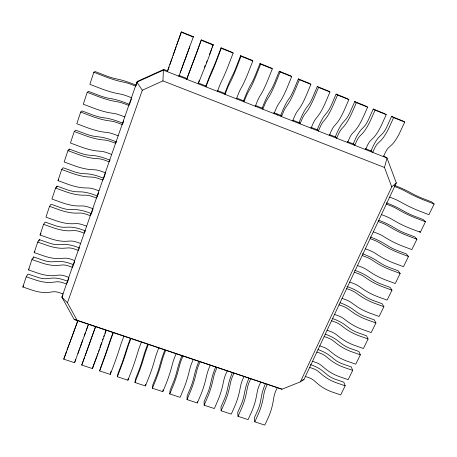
<?xml version="1.0" encoding="UTF-8"?>
<svg xmlns="http://www.w3.org/2000/svg" width="457" height="457" viewBox="0 0 457 457"><rect width="100%" height="100%" fill="white"/><g stroke="black" fill="none" stroke-linecap="round" stroke-linejoin="round"><path stroke-width="0.69" d="M198.732 361.681L198.384 362.521A14.932 2.376 -71.7 0 0 194.916 373.015L193.271 379.618A10.979 1.691 -71.8 0 1 190.638 387.582L187.159 395.871L187.022 399.595L197.304 402.971L197.321 401.72M201.32 39.89L186.685 79.284L191.649 66.162A21.285 0.314 -69.8 0 0 197.533 50.561L201.32 39.89L213.168 44.655L209.472 55.337A21.233 0.651 -69.6 0 1 203.399 70.818L198.258 83.831L198.298 82.997M383.8 155.94L387.016 158.019L396.31 182.937L303.962 379.521L300.386 381.841L282.032 389.215L77.044 320.214L67.453 302.78L142.293 90.24L162.949 80.889L163.372 70.121L163.783 69.424L167.753 70.984M193.214 359.573L191.934 362.652A7.472 1.12 -71.6 0 0 189.844 368.936L188.615 373.797A18.337 2.656 -71.7 0 1 183.331 389.69L180.138 397.339L169.781 393.94L170.084 390.255L173.511 381.915A11.014 1.445 -71.6 0 0 176.191 373.94L177.939 367.348A14.984 2.028 -71.4 0 1 181.469 356.831L181.806 355.986M162.909 391.055L163.035 389.832M176.065 353.798L174.803 356.9A7.501 0.943 -71.3 0 0 172.677 363.195L171.369 368.045A18.4 2.239 -71.4 0 1 165.994 383.977L162.852 391.666L152.421 388.25L152.889 384.605L156.265 376.214A11.054 1.194 -71.3 0 0 158.985 368.222L160.847 361.636A15.035 1.674 -71.2 0 1 164.434 351.102L164.771 350.256M147.611 344.481L147.28 345.338A15.092 1.314 -70.9 0 0 143.635 355.889L141.664 362.464A11.094 0.937 -71 0 1 138.899 370.473L135.575 378.91L134.935 382.515L145.44 385.959L145.709 384.143M130.336 338.671L130.011 339.528A15.144 0.948 -70.7 0 0 126.303 350.102L124.224 356.666A11.134 0.674 -70.7 0 1 121.408 364.686L118.135 373.18L117.329 376.739L127.909 380.207L128.263 378.419M112.942 332.816L112.616 333.679A15.201 0.583 -70.4 0 0 108.852 344.275L106.652 350.822A11.174 0.411 -70.5 0 1 103.796 358.865L99.597 370.924L110.251 374.414L110.982 371.467M181.218 32.201L181.446 31.893L193.391 36.697L193.3 37.057L181.218 32.201L167.273 71.652M300.386 381.841L391.758 186.867L384.474 167.468L387.016 158.019L163.372 70.121L136.894 82.146L61.878 297.176L74.188 319.512L282.032 389.215M95.422 326.921L81.74 365.063L92.468 368.582L93.348 365.669M179.178 75.479L178.938 76.239L180.652 71.435M63.026 293.891L59.387 292.646A7.786 3.188 17.3 0 0 52.966 291.789L48.756 292.371A19.411 7.763 16.5 0 1 32.253 290.184L22.85 286.99L26.226 276.776L27.991 274.046L38.199 277.525A11.688 4.524 16.8 0 0 46.505 278.713L52.292 278.079A15.647 6.204 17.5 0 1 63.066 279.633L67.807 281.249L66.482 283.98L62.832 282.723A7.82 3.102 17.5 0 0 56.4 281.815L52.195 282.335A19.497 7.546 16.8 0 1 35.663 280.004L26.226 276.776M68.801 277.325L65.145 276.062A7.843 3.039 17.6 0 0 58.707 275.114L54.503 275.588A19.548 7.392 16.9 0 1 37.954 273.166L28.494 269.916L31.921 259.553L33.641 256.971L43.912 260.513A11.768 4.296 17.1 0 0 52.241 261.821L58.016 261.335A15.761 5.895 17.8 0 1 68.818 263.049L73.583 264.689L74.765 261.307M74.662 260.524L70.984 259.239A7.9 2.879 17.9 0 0 64.528 258.199L60.335 258.565A19.685 7.009 17.3 0 1 43.741 255.891L34.224 252.59L37.703 242.073L39.371 239.651L49.704 243.255A11.853 4.062 17.5 0 0 58.056 244.684L63.826 244.352A15.875 5.575 18.1 0 1 74.651 246.22L79.449 247.888M80.609 243.478L76.907 242.176A7.958 2.719 18.3 0 0 70.435 241.033L66.254 241.285A19.828 6.615 17.7 0 1 49.613 238.365L40.039 235.007L43.564 224.33L45.192 222.073L55.588 225.741A11.939 3.822 17.9 0 0 63.963 227.3L69.715 227.123A15.989 5.244 18.4 0 1 80.569 229.151L85.396 230.854M91.429 213.568L86.573 211.837A16.104 4.901 18.7 0 0 75.691 209.637L69.95 209.654A12.025 3.57 18.2 0 1 61.558 207.964L51.093 204.233L49.522 206.324L45.934 217.161L55.571 220.577A19.971 6.209 18 0 0 72.257 223.759L76.433 223.622A8.015 2.553 18.6 0 1 82.917 224.861L86.641 226.186M55.565 188.038L65.3 191.557A20.205 5.53 18.6 0 0 82.049 195.162L86.207 195.219A8.106 2.274 19.1 0 1 92.714 196.624L96.478 197.99L97.547 196.03L92.662 194.271A16.224 4.547 19.1 0 0 81.757 191.9L76.033 191.751A12.116 3.313 18.6 0 1 67.613 189.923L57.085 186.13L55.565 188.038L51.927 199.041L61.626 202.525A20.114 5.787 18.4 0 0 78.353 205.964L82.511 205.947A8.072 2.376 18.9 0 1 89.012 207.289L92.765 208.643M98.975 190.837L95.205 189.461A8.135 2.199 19.2 0 0 88.687 188.016L84.534 187.907A20.262 5.353 18.7 0 1 67.767 184.194L58.005 180.652L61.701 169.478L63.169 167.748L73.766 171.615A12.202 3.05 18.9 0 0 82.203 173.58L87.915 173.894A16.349 4.187 19.4 0 1 98.843 176.448L103.756 178.236L105.407 173.511M67.927 150.633L77.793 154.277A20.508 4.627 19.3 0 0 94.628 158.448L98.758 158.762A8.232 1.902 19.6 0 1 105.299 160.384L109.109 161.795L110.057 160.178L105.116 158.356A16.469 3.81 19.6 0 0 94.165 155.62L88.464 155.129A12.293 2.776 19.3 0 1 80.009 153.026L69.344 149.091L67.927 150.633L64.18 161.978L74.005 165.583A20.416 4.907 19 0 0 90.812 169.576L94.953 169.815A8.192 2.017 19.5 0 1 101.483 171.369L105.281 172.763M116.455 141.853L111.485 139.996A16.595 3.422 19.9 0 0 100.506 137.071L94.822 136.403A12.39 2.491 19.6 0 1 86.344 134.152L75.616 130.142L74.257 131.496L70.447 143.012L80.335 146.686A20.571 4.444 19.4 0 0 97.187 150.97L101.311 151.336A8.255 1.828 19.8 0 1 107.858 153.004L111.679 154.426M122.95 123.247L117.946 121.362A16.726 3.022 20.2 0 0 106.944 118.243L101.283 117.386A12.488 2.199 19.9 0 1 92.782 114.987L81.98 110.908L80.683 112.062L76.816 123.756L86.767 127.497A20.725 3.964 19.7 0 0 103.659 132.073L107.772 132.581A8.317 1.634 20.1 0 1 114.33 134.358L118.174 135.809M87.207 92.314L97.261 96.164A20.988 3.17 20.3 0 0 114.221 101.237L118.306 101.968A8.426 1.302 20.5 0 1 124.887 103.939L128.771 105.424L129.537 104.367L124.504 102.442A16.858 2.611 20.5 0 0 113.479 99.129L107.835 98.078A12.585 1.902 20.3 0 1 99.318 95.524L88.447 91.366L87.207 92.314L83.283 104.202L93.297 108.006A20.891 3.473 20.1 0 0 110.228 112.89L114.324 113.536A8.386 1.428 20.4 0 1 120.899 115.432L124.767 116.906M136.232 85.196L131.165 83.237A16.989 2.188 20.8 0 0 120.117 79.718L114.496 78.473A12.682 1.588 20.6 0 1 105.955 75.753L95.016 71.521L93.839 72.257L89.852 84.334L99.929 88.207A21.051 2.965 20.4 0 0 116.901 93.405L120.979 94.193A8.449 1.222 20.6 0 1 127.566 96.216L131.462 97.712M33.212 258.256L33.641 256.971M38.942 240.953L39.371 239.651M56.662 187.41L57.085 186.13M68.91 150.41L69.344 149.091M173.083 55.577L176.145 46.688M99.894 347.594L101.534 342.807M67.71 281.523L68.887 278.153M91.469 213.453L93.114 208.735M97.901 195.013L98.563 193.122M123.019 123.042L123.727 121.025M129.828 103.533L131.473 98.821M136.169 85.362L137.58 81.323L163.783 69.424M172.203 58.13L172.523 57.216M171.861 59.107L169.901 64.631M66.613 351.204L63.757 359.168L74.56 362.709L75.788 359.259M176.768 44.929L181.446 31.893M92.697 334.718L85.116 355.9M92.891 334.181L95.61 326.721M77.776 320.717L75.662 326.566M167.639 70.938L169.101 66.882M77.776 320.985L73.571 332.496M85.202 333.382L80.986 344.966M67.07 349.942L69.533 343.156M68.761 345.521L63.757 359.168M84.208 336.044L85.579 332.336M82.831 339.951L80.392 346.617M85.345 332.896L86.173 330.702M80.878 345.355L78.872 350.885M86.133 330.731L88.492 324.327M69.058 344.709L75.462 327.115M79.792 348.268L80.089 347.446M86.367 330.154L88.058 325.418M77.913 353.524L79.21 349.868M74.56 362.709L78.61 351.513M193.391 36.697L184.474 61.181M69.658 343.058L69.961 342.236M181.235 69.938L189.729 46.74M180.812 71.098L184.171 61.832M180.372 72.303L181.041 70.384M70.264 341.408L70.567 340.596M81.74 365.063L84.654 357.151M70.858 339.797L73.251 333.364M105.944 330.462L105.624 331.325A15.224 0.434 -70.3 0 0 104.864 333.393M198.509 82.42L199.366 80.129M106.253 330.302L101.157 344.641A18.657 0.514 -70.4 0 1 95.416 360.699L92.468 368.582M93.519 365.086L96.393 357.391M209.449 54.629L211.682 48.642M212.179 47.317L213.168 44.655M113.325 332.685L112.131 335.849A7.598 0.291 -70.4 0 0 109.874 342.196L108.269 347.012A18.634 0.691 -70.5 0 1 102.562 363.058L99.597 370.924M221.039 47.819L216.881 58.844A12.71 0.526 -69.5 0 1 213.762 66.608L211.82 70.949A16.932 0.714 -69.6 0 0 207.804 80.94L205.901 85.985L205.947 86.853L207.415 82.957A8.46 0.36 -69.6 0 1 209.803 77.01L211.203 73.908A21.199 0.88 -69.5 0 0 217.401 58.507L221.251 48.299L221.039 47.819L232.79 52.549L233.133 53.075L229.248 63.243A21.148 1.211 -69.3 0 1 222.862 78.53L221.377 81.586A8.443 0.497 -69.4 0 0 218.909 87.487L217.429 91.366L217.264 90.452M123.893 336.238L122.687 339.397A7.58 0.4 -70.6 0 0 120.454 345.732L118.894 350.553A18.594 0.954 -70.6 0 1 113.25 366.583L110.251 374.414M130.913 338.603L129.697 341.75A7.569 0.474 -70.7 0 0 127.48 348.08L125.955 352.907A18.566 1.131 -70.7 0 1 120.345 368.925L117.329 376.739M240.593 55.685L236.372 66.636A12.659 0.863 -69.1 0 1 233.099 74.297L230.956 78.541A16.869 1.171 -69.3 0 0 226.746 88.412L224.81 93.422L225.055 94.365L226.546 90.497A8.426 0.583 -69.3 0 1 229.06 84.625L230.602 81.592A21.113 1.434 -69.1 0 0 237.114 66.385L241.022 56.251L240.593 55.685L252.258 60.375L252.812 60.992L248.865 71.081A21.062 1.765 -68.9 0 1 242.17 86.173L240.536 89.161A8.409 0.72 -69.1 0 0 237.954 94.987L236.452 98.843M141.407 342.133L140.179 345.269A7.552 0.583 -70.8 0 0 137.985 351.593L136.512 356.426A18.526 1.388 -70.9 0 1 130.953 372.421L127.909 380.207M148.376 344.481L147.143 347.611A7.54 0.657 -70.9 0 0 144.96 353.929L143.521 358.762A18.503 1.56 -71 0 1 138.003 374.746L134.935 382.515M259.999 63.494L255.703 74.36A12.607 1.188 -68.8 0 1 252.281 81.929L249.95 86.076A16.8 1.617 -69 0 0 245.54 95.821L243.575 100.797L244.015 101.82L245.529 97.975A8.397 0.811 -69 0 1 248.162 92.177L249.848 89.218A21.028 1.982 -68.8 0 0 256.668 74.2L260.639 64.14L259.999 63.494L271.567 68.144L272.332 68.841L268.322 78.861A20.976 2.308 -68.6 0 1 261.324 93.765L259.553 96.678A8.375 0.943 -68.8 0 0 256.851 102.437L255.326 106.258M158.796 347.988L157.551 351.102A7.523 0.765 -71.1 0 0 155.391 357.414L154.003 362.258A18.463 1.817 -71.2 0 1 148.536 378.219L145.44 385.959M165.72 350.319L164.469 353.427A7.512 0.834 -71.2 0 0 162.321 359.733L160.961 364.577A18.434 1.988 -71.3 0 1 155.534 380.527L152.421 388.25M279.244 71.235L274.891 82.026A12.556 1.514 -68.5 0 1 271.315 89.498L268.79 93.548A16.732 2.062 -68.7 0 0 264.186 103.179L262.192 108.12L262.832 109.212L264.369 105.396A8.363 1.028 -68.7 0 1 267.117 99.666L268.945 96.781A20.942 2.525 -68.5 0 0 276.062 81.957L280.095 71.96L279.244 71.235L290.721 75.851L291.697 76.627L287.624 86.579A20.896 2.845 -68.2 0 1 280.33 101.294L278.416 104.139A8.34 1.16 -68.5 0 0 275.605 109.823L274.051 113.622M182.937 356.112L181.669 359.202A7.489 1.011 -71.4 0 0 179.555 365.497L178.281 370.353A18.371 2.411 -71.6 0 1 172.946 386.268L169.781 393.94M298.341 78.918L293.92 89.635A12.51 1.834 -68.1 0 1 290.195 97.01L287.487 100.968A16.669 2.496 -68.4 0 0 282.694 110.48L280.672 115.387L281.501 116.552L283.06 112.759A8.329 1.245 -68.4 0 1 285.922 107.104L287.893 104.287A20.862 3.056 -68.1 0 0 295.302 89.646L299.398 79.724L298.341 78.918L309.726 83.494L310.903 84.351L306.773 94.233A20.816 3.37 -67.9 0 1 299.186 108.76L297.136 111.537A8.312 1.377 -68.2 0 0 294.211 117.152L292.634 120.928M215.538 367.337L215.184 368.171A14.881 2.719 -71.9 0 0 211.774 378.642L210.237 385.262A10.939 1.937 -72.1 0 1 207.644 393.203L204.113 401.446L204.136 405.21L214.35 408.564L217.641 401.006A18.211 3.479 -72.3 0 0 222.753 385.177L223.816 380.298A7.421 1.462 -72.1 0 1 225.838 374.037L227.158 370.993M200.04 361.87L198.749 364.937A7.461 1.188 -71.7 0 0 196.676 371.221L195.482 376.082A18.309 2.822 -71.8 0 1 190.232 391.969L187.022 399.595M317.289 86.539L312.805 97.181A12.459 2.148 -67.8 0 1 308.932 104.464L306.041 108.332A16.601 2.919 -68.1 0 0 301.066 117.723L299.009 122.596L300.032 123.83L301.609 120.065A8.295 1.457 -68.1 0 1 304.585 114.479L306.693 111.731A20.782 3.582 -67.8 0 0 314.393 97.278L318.546 87.424L317.289 86.539L328.583 91.08L329.96 92.017L325.772 101.825A20.736 3.89 -67.5 0 1 317.901 116.169L315.713 118.883A8.277 1.588 -67.9 0 0 312.674 124.424L311.08 128.171M210.249 365.303L208.946 368.365A7.443 1.291 -71.8 0 0 206.89 374.637L205.741 379.504A18.274 3.068 -72 0 1 200.549 395.368L197.304 402.971M232.225 372.952L231.876 373.786A14.83 3.056 -72.2 0 0 228.517 384.234L227.083 390.861A10.905 2.182 -72.4 0 1 224.536 398.79L220.96 406.981L221.137 410.786L231.282 414.116L234.618 406.604A18.149 3.879 -72.6 0 0 239.645 390.804L240.628 385.919A7.398 1.628 -72.3 0 1 242.616 379.67L243.958 376.648M204.376 67.293L205.187 65.391M217.024 367.582L215.715 370.638A7.438 1.36 -71.9 0 0 213.676 376.905L212.562 381.778A18.246 3.233 -72.1 0 1 207.398 397.63L204.136 405.21M336.089 94.096L331.536 104.67A12.413 2.456 -67.4 0 1 327.526 111.862L324.453 115.632A16.538 3.342 -67.8 0 0 319.294 124.91L317.209 129.754L318.415 131.056L320.02 127.32A8.266 1.668 -67.8 0 1 323.099 121.802L325.344 119.123A20.702 4.096 -67.4 0 0 333.33 104.847L337.54 95.062L336.089 94.096L347.297 98.603L348.862 99.62L344.624 109.36A20.656 4.399 -67.2 0 1 336.466 123.527L334.141 126.166A8.249 1.794 -67.6 0 0 330.994 131.645L329.377 135.369M248.802 378.533L248.448 379.356A14.778 3.393 -72.5 0 0 245.146 389.787L243.815 396.425A10.871 2.416 -72.7 0 1 241.313 404.336L237.686 412.482L238.023 416.327L248.094 419.629L251.476 412.163A18.091 4.273 -72.8 0 0 256.417 396.396L257.325 391.506A7.369 1.794 -72.6 0 1 259.279 385.268L260.639 382.263M233.893 373.26L232.567 376.294A7.409 1.531 -72.2 0 0 230.557 382.555L229.523 387.433A18.189 3.639 -72.4 0 1 224.444 403.251L221.137 410.786M354.735 101.597L350.125 112.096A12.368 2.759 -67 0 1 345.978 119.203L342.727 122.882A16.475 3.753 -67.5 0 0 337.38 132.044L335.272 136.854L336.66 138.231L338.283 134.512A8.232 1.874 -67.5 0 1 341.476 129.068L343.853 126.452A20.628 4.604 -67 0 0 352.118 112.359L356.386 102.642L354.735 101.597L365.857 106.07L367.622 107.161L363.326 116.838A20.582 4.901 -66.8 0 1 354.889 130.822L352.433 133.398A8.215 1.999 -67.3 0 0 349.177 138.808L347.543 142.504M265.271 384.074L264.911 384.897A14.727 3.725 -72.7 0 0 261.661 395.305L260.433 401.949A10.831 2.656 -73 0 1 257.971 409.843L254.298 417.944L254.789 421.822L264.792 425.107L268.219 417.687A18.034 4.661 -73.1 0 0 273.075 401.949L273.909 397.047A7.346 1.959 -72.9 0 1 275.834 390.826L277.205 387.839M250.642 378.899L249.299 381.915A7.386 1.697 -72.5 0 0 247.323 388.159L246.369 393.049A18.126 4.033 -72.7 0 1 241.376 408.832L238.023 416.327M373.243 109.04L368.571 119.466A12.322 3.056 -66.7 0 1 364.286 126.48L360.859 130.079A16.418 4.159 -67.2 0 0 355.335 139.128L353.198 143.904L354.769 145.343L356.414 141.653A8.203 2.079 -67.2 0 1 359.71 136.277L362.218 133.724A20.554 5.101 -66.7 0 0 370.764 119.814L375.083 110.16L373.243 109.04L384.274 113.479L386.234 114.644L381.881 124.253A20.508 5.393 -66.4 0 1 373.169 138.065L370.587 140.573A8.186 2.199 -67 0 0 367.222 145.914L365.566 149.588M267.276 384.497L265.917 387.496A7.358 1.862 -72.7 0 0 263.975 393.728L263.095 398.624A18.069 4.427 -73 0 1 258.188 414.373L254.789 421.822M391.603 116.426L386.873 126.783A12.276 3.353 -66.3 0 1 382.452 133.712L378.853 137.22A16.355 4.559 -66.8 0 0 373.158 146.154L370.993 150.901L372.735 152.41L374.403 148.742A8.175 2.279 -66.9 0 1 377.808 143.429L380.441 140.945A20.479 5.593 -66.3 0 0 389.261 127.206L393.631 117.62L391.603 116.426L402.554 120.831L404.696 122.07L400.286 131.616A20.434 5.884 -66.1 0 1 391.306 145.252L388.599 147.697A8.157 2.399 -66.7 0 0 385.131 152.969L383.452 156.62M62.969 294.896L61.878 297.176L67.453 302.78M310.349 364.612L312.942 365.52A14.847 5.604 26.6 0 1 322.505 370.838L327.52 375.031A10.974 4.027 27.1 0 0 334.804 379.093L343.818 382.195L345.172 385.782L340.699 394.917L332.41 392.1A18.234 6.918 27.3 0 1 317.975 383.966L314.359 380.824A7.392 2.885 26.8 0 0 308.675 377.625L305.379 376.505M318.055 349.616L320.089 350.336A14.95 5.318 26.3 0 1 329.748 355.62L334.85 359.745A11.048 3.822 26.8 0 0 342.207 363.778L351.267 366.931L352.701 370.399L348.171 379.653L339.837 376.791A18.354 6.581 27 0 1 325.253 368.708L321.574 365.623A7.438 2.742 26.5 0 0 315.833 362.441L312.525 361.298M325.287 334.216L327.332 334.947A15.047 5.027 26.1 0 1 337.089 340.202L342.276 344.241A11.122 3.61 26.4 0 0 349.714 348.251L358.825 351.456L360.339 354.798L355.746 364.183L347.366 361.276A18.474 6.232 26.6 0 1 332.633 353.238L328.891 350.211A7.489 2.599 26.2 0 0 323.093 347.046L319.763 345.892M332.622 318.603L334.678 319.346A15.155 4.724 25.8 0 1 344.538 324.567L349.811 328.532A11.197 3.393 26.1 0 0 357.323 332.513L366.48 335.764L368.079 338.98L363.424 348.497L354.998 345.543A18.6 5.878 26.3 0 1 340.111 337.557L336.306 334.587A7.54 2.451 25.9 0 0 330.445 331.445L327.103 330.268M340.059 302.78L342.127 303.534A15.258 4.416 25.5 0 1 352.084 308.715L357.443 312.599A11.276 3.17 25.8 0 0 365.04 316.552L374.249 319.86L375.934 322.939L371.21 332.593L362.738 329.588A18.726 5.507 26 0 1 347.697 321.654L343.824 318.746A7.592 2.302 25.7 0 0 337.906 315.627L334.541 314.427M347.012 286.522L349.674 287.499A15.367 4.096 25.2 0 1 359.739 292.646L365.189 296.439A11.351 2.936 25.5 0 0 372.861 300.369L382.121 303.728L383.897 306.676L379.104 316.461L370.587 313.405A18.857 5.13 25.7 0 1 355.386 305.527L351.45 302.683A7.649 2.142 25.4 0 0 345.469 299.586L342.087 298.37M354.649 270.253L357.328 271.247A15.475 3.765 24.9 0 1 367.497 276.348L373.043 280.055A11.431 2.702 25.2 0 0 380.801 283.957L390.107 287.373L391.975 290.172L387.113 300.1L378.55 296.993A18.988 4.741 25.4 0 1 363.184 289.178L359.179 286.396A7.7 1.982 25.1 0 0 353.135 283.323L349.736 282.083M362.395 253.755L365.086 254.76A15.589 3.422 24.7 0 1 375.368 259.827L381.007 263.443A11.511 2.456 24.9 0 0 388.844 267.305L398.201 270.778L400.166 273.435L395.236 283.506L386.628 280.347A19.12 4.341 25.1 0 1 371.095 272.589L367.022 269.876A7.758 1.811 24.8 0 0 360.91 266.831L357.494 265.568M370.256 237.017L372.958 238.046A15.704 3.073 24.4 0 1 383.349 243.067L389.084 246.586A11.596 2.205 24.6 0 0 397.007 250.419L406.416 253.949L408.478 256.457L403.474 266.677L394.819 263.461A19.257 3.93 24.8 0 1 379.121 255.766L374.974 253.127A7.815 1.639 24.6 0 0 368.799 250.099L365.36 248.819M378.819 220.274L380.944 221.085A15.818 2.713 24.1 0 1 391.443 226.066L397.282 229.488A11.676 1.942 24.3 0 0 405.29 233.287L414.75 236.88L416.91 239.234L411.837 249.596L403.131 246.329A19.394 3.502 24.5 0 1 387.262 238.703L383.04 236.132A7.872 1.462 24.3 0 0 376.797 233.133L373.34 231.83M381.441 214.596L384.914 215.921A7.929 1.28 24 0 1 391.221 218.892L395.522 221.388A19.537 3.068 24.2 0 0 411.568 228.946L420.32 232.27L425.467 221.754L423.205 219.56L413.694 215.91A11.762 1.674 24 0 1 405.593 212.145L399.652 208.82A15.932 2.342 23.9 0 0 389.038 203.891L386.302 202.834M394.505 185.371L397.253 186.439A16.052 1.959 23.6 0 1 407.987 191.323L414.031 194.545A11.853 1.4 23.7 0 0 422.217 198.275L431.785 201.988L434.15 204.016L428.923 214.687L420.126 211.305A19.68 2.616 23.9 0 1 403.897 203.816L399.527 201.4A7.986 1.091 23.8 0 0 393.146 198.458L389.655 197.11M73.331 265.203L72.309 267.271L68.636 265.997A7.878 2.942 17.8 0 0 62.192 264.991L57.993 265.403A19.628 7.163 17.1 0 1 41.416 262.832L31.921 259.553M79.141 248.499L78.221 250.327L74.525 249.031A7.935 2.782 18.1 0 0 68.064 247.928L63.877 248.225A19.771 6.775 17.5 0 1 47.254 245.409L37.703 242.073M85.099 231.425L84.219 233.133L80.501 231.813A7.992 2.622 18.4 0 0 74.023 230.614L69.847 230.796A19.914 6.375 17.9 0 1 53.178 227.729L43.564 224.33M91.149 214.099L90.303 215.693L86.562 214.35A8.049 2.451 18.7 0 0 80.072 213.048L75.902 213.111A20.057 5.958 18.2 0 1 59.193 209.78L49.522 206.324M97.724 194.419L98.518 192.974M103.419 178.836L102.745 180.024L98.958 178.641A8.169 2.091 19.4 0 0 92.434 177.127L88.292 176.939A20.354 5.084 18.9 0 1 71.498 173.06L61.701 169.478M116.158 142.333L115.564 143.287L111.731 141.853A8.295 1.708 19.9 0 0 105.173 140.116L101.06 139.665A20.662 4.159 19.6 0 1 84.179 135.209L74.257 131.496M22.85 286.99L23.564 285.865M28.494 269.916L29.191 268.847M122.67 123.664L122.116 124.498L118.26 123.036A8.357 1.508 20.2 0 0 111.691 121.185L107.589 120.597A20.822 3.673 19.9 0 1 90.669 115.838L80.683 112.062M34.224 252.59L34.903 251.584M40.039 235.007L41.027 233.596M58.005 180.652L58.759 179.732M137.58 81.323L136.894 82.146L142.293 90.24M391.758 186.867L396.31 182.937M302.008 380.304L303.962 379.521M74.188 319.512L77.044 320.214M309.657 367.405L312.959 368.536A7.421 2.799 26.6 0 1 318.678 371.724L322.328 374.837A18.303 6.718 27.1 0 0 336.849 382.943L345.172 385.782M316.855 352.079L320.174 353.232A7.472 2.656 26.3 0 1 325.95 356.397L329.668 359.453A18.423 6.375 26.8 0 0 344.338 367.508L352.701 370.399M324.156 336.541L327.492 337.712A7.523 2.514 26 0 1 333.324 340.859L337.106 343.853A18.548 6.021 26.4 0 0 351.93 351.861L360.339 354.798M331.553 320.791L334.912 321.979A7.575 2.359 25.8 0 1 340.802 325.11L344.647 328.04A18.674 5.655 26.1 0 0 359.63 335.992L368.079 338.98M375.934 322.939L367.434 319.906A18.806 5.284 25.8 0 1 352.296 312.005L348.388 309.132A7.626 2.205 25.5 0 0 342.43 306.03L339.054 304.819M383.897 306.676L375.351 303.585A18.931 4.901 25.5 0 1 360.053 295.748L356.072 292.937A7.678 2.045 25.2 0 0 350.056 289.858L346.663 288.624M391.975 290.172L383.383 287.036A19.068 4.501 25.2 0 1 367.919 279.256L363.869 276.514A7.735 1.879 24.9 0 0 357.791 273.452L354.375 272.206M362.201 255.549L365.629 256.823A7.792 1.708 24.7 0 1 371.781 259.856L375.9 262.524A19.2 4.096 24.9 0 0 391.529 270.247L400.166 273.435M370.136 238.657L373.586 239.948A7.849 1.537 24.4 0 1 379.801 242.958L383.989 245.558A19.337 3.673 24.6 0 0 399.795 253.212L408.478 256.457M378.185 221.519L381.652 222.833A7.906 1.354 24.1 0 1 387.936 225.815L392.203 228.34A19.48 3.245 24.3 0 0 408.181 235.932L416.91 239.234M425.467 221.754L416.687 218.395A19.622 2.799 24 0 1 400.532 210.877L396.19 208.426A7.963 1.171 23.9 0 0 389.838 205.473L386.354 204.136M135.529 86.059L131.622 84.545A8.489 1.091 20.8 0 0 125.024 82.449L120.956 81.569A21.153 2.651 20.6 0 1 103.962 76.176L93.839 72.257M394.637 186.496L398.144 187.856A8.02 0.977 23.6 0 1 404.565 190.78L408.986 193.151A19.765 2.336 23.7 0 0 425.324 200.594L434.15 204.016M162.949 80.889L384.474 167.468M179.013 75.411L186.959 78.535M198.218 82.963L206.164 86.087M217.423 90.515L225.37 93.639M236.629 98.066L243.912 100.934M255.172 105.356L262.455 108.223M273.692 112.639L281.592 115.747M292.828 120.168L299.472 122.779M310.76 127.217L318.489 130.256M329.354 134.529L335.992 137.14M347.28 141.579L354.586 144.446M365.212 148.628L371.849 151.238M201.314 40.285L213.299 45.1M221.251 48.299L233.133 53.075M241.022 56.251L252.812 60.992M260.639 64.14L272.332 68.841M280.095 71.96L291.697 76.627M299.398 79.724L310.903 84.351M318.546 87.424L329.96 92.017M337.54 95.062L348.862 99.62M356.386 102.642L367.622 107.161M375.083 110.16L386.234 114.644M393.631 117.62L404.696 122.07M419.44 231.356L420.32 232.27M276.988 113.936L277.782 115.084M207.055 60.867A12.727 0.388 -69.6 0 1 206.764 61.604M206.484 62.289A12.727 0.388 -69.6 0 1 206.227 62.929M102.557 339.854A15.224 0.434 -70.3 0 1 102.934 338.786M103.699 336.62A15.224 0.434 -70.3 0 1 104.087 335.535M99.323 349.257A11.185 0.308 -70.4 0 1 99.043 350.056M98.758 350.867A11.185 0.308 -70.4 0 1 98.466 351.69M97.878 353.341A11.185 0.308 -70.4 0 1 97.581 354.158M96.998 355.752A11.185 0.308 -70.4 0 1 96.718 356.523"/></g></svg>
